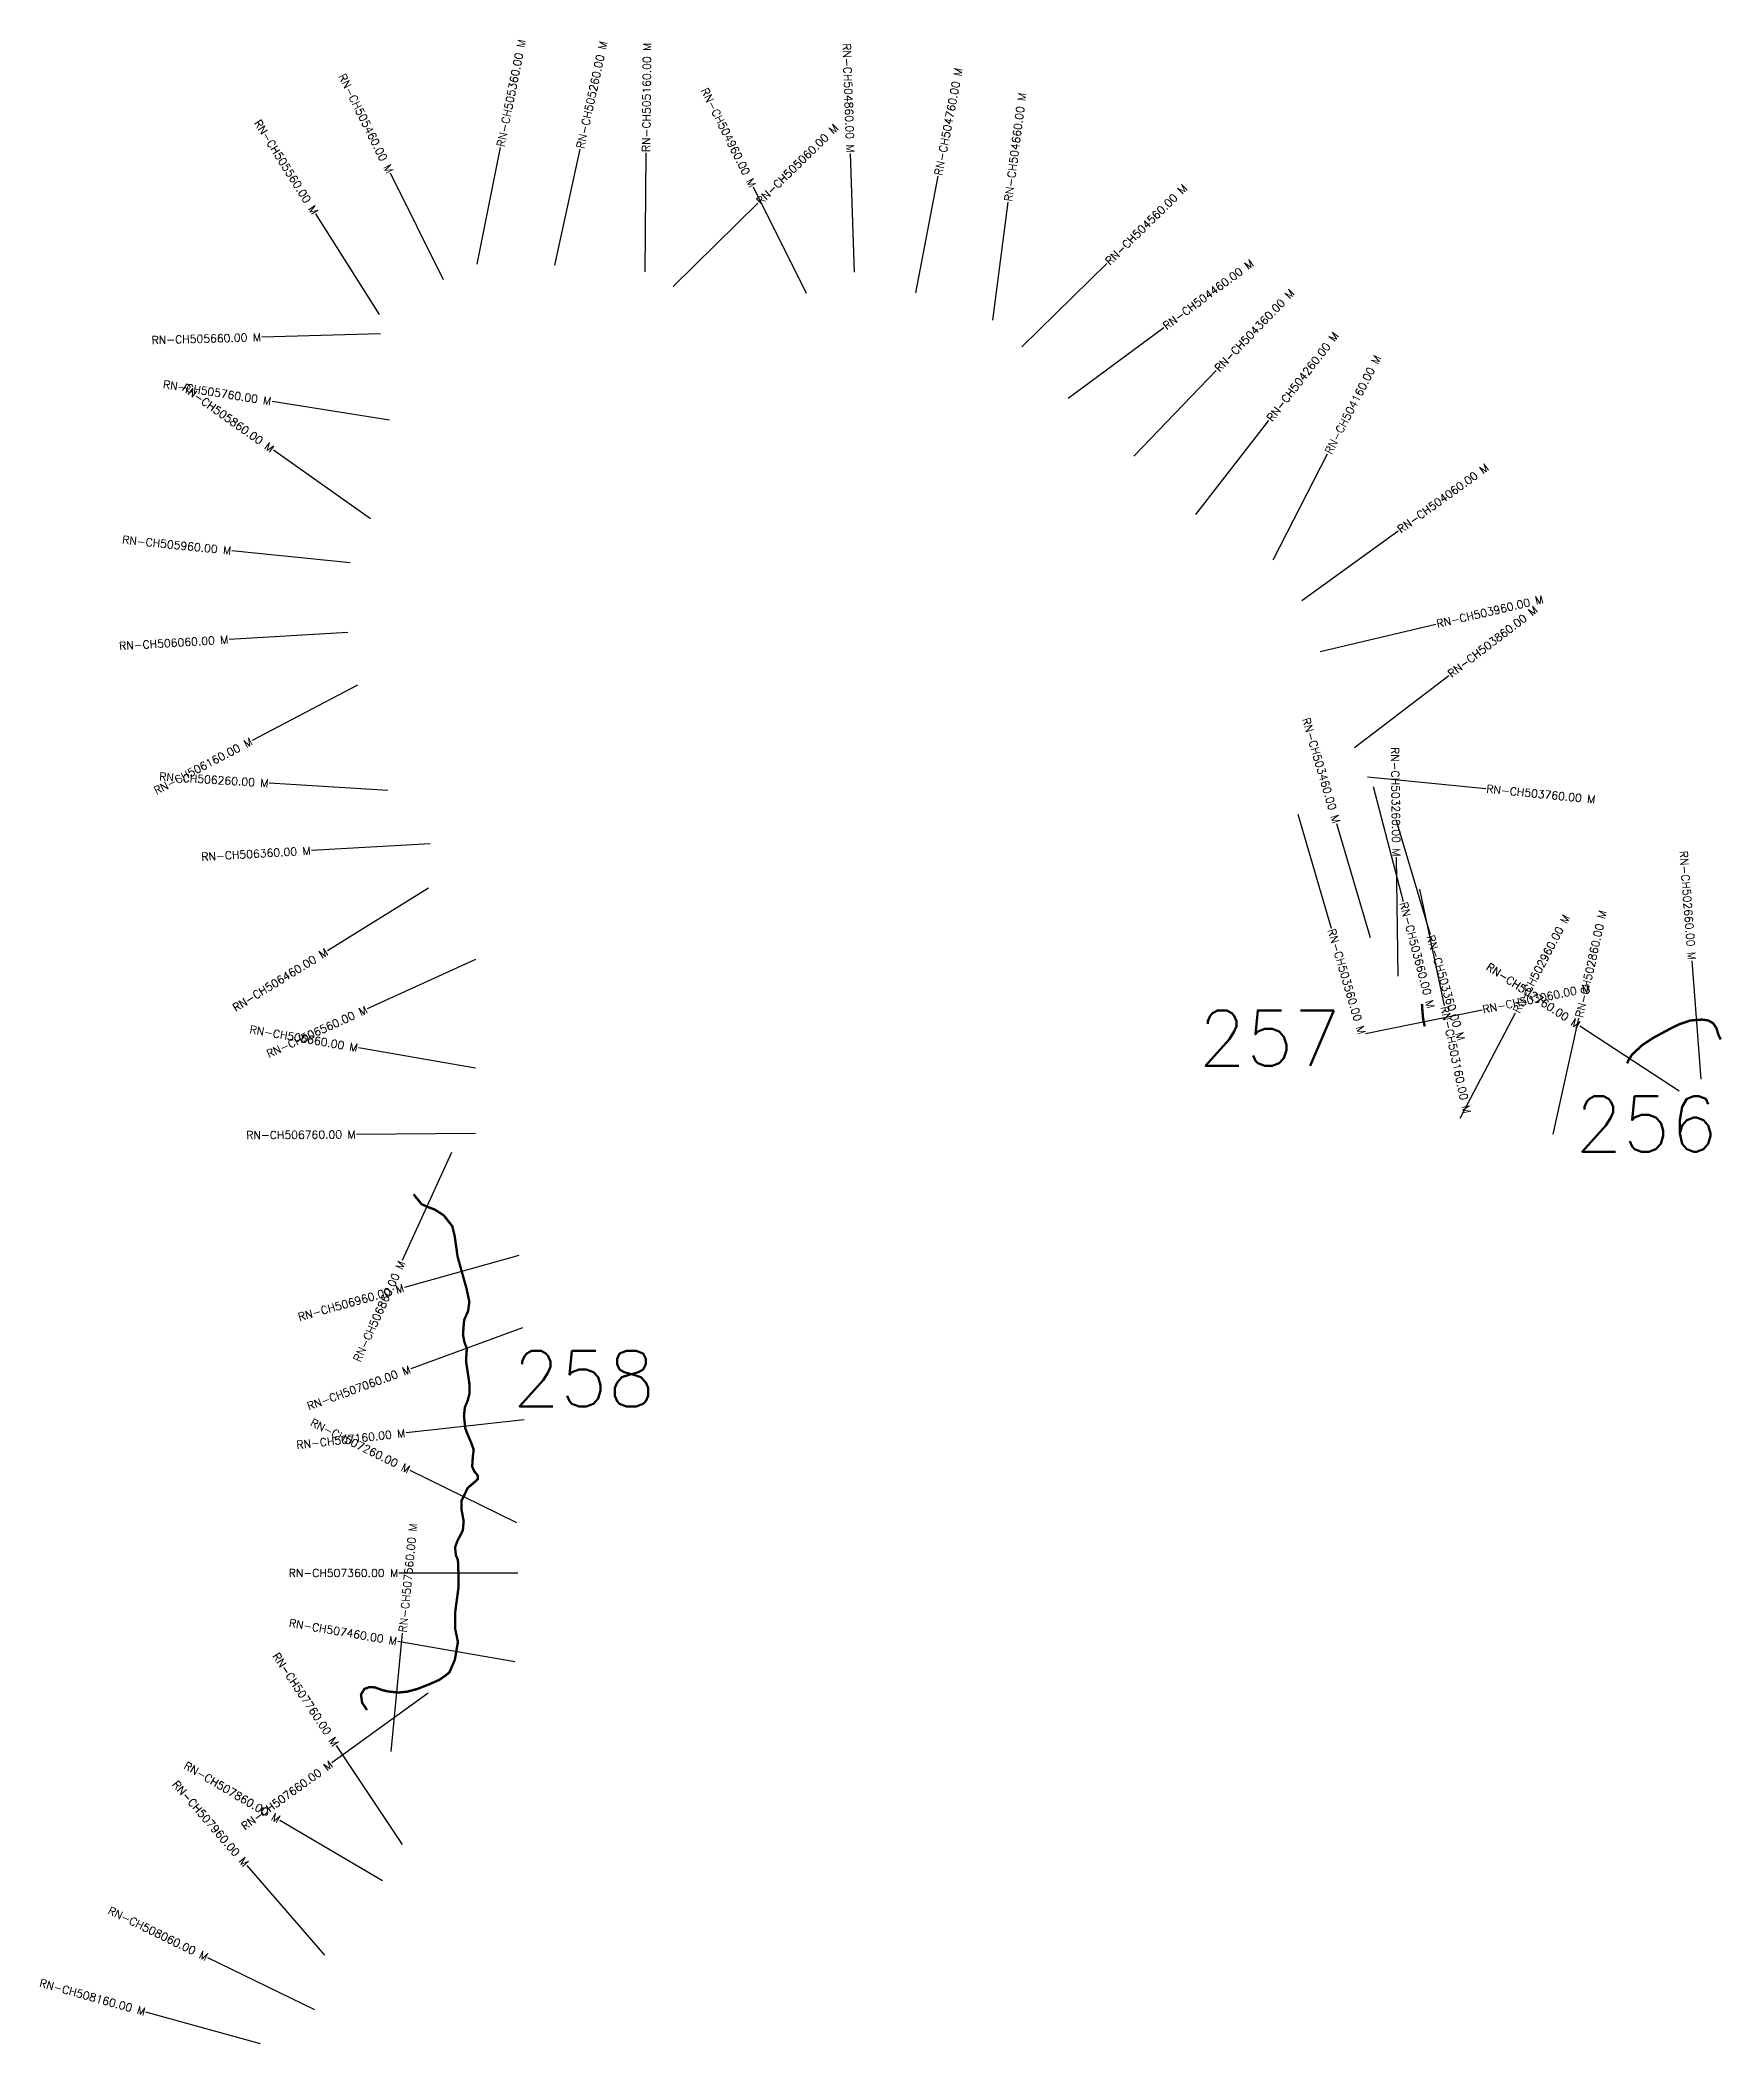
# Model space of a CAD drawing. Header units: metres. Extents: x 314067 to 321950, y 1880456 to 1885956.
# Drawn here: x 314067 to 316189, y 1883428 to 1885956 of the extents above; entities that cross this region are included whole.
import ezdxf
from ezdxf.enums import TextEntityAlignment as Align

# ---------------------------------------------------------------- set-up
doc = ezdxf.new("R2010")
doc.units = ezdxf.units.M
for name, color, linetype in [('CS', 134, 'Continuous'), ('CSMark', 6, 'Continuous'), ('NATURALLY PROTECTED', 3, 'Continuous')]:
    doc.layers.add(name, color=color, linetype=linetype)
doc.styles.get("Standard").update_dxf_attribs({"font": 'simplex.shx'})

msp = doc.modelspace()

# ---------------------------------------------------------------- linework, layer by layer
at = {"layer": 'CS'}
for p, q in [((314618.8, 1885673.5), (314648.1, 1885820.6)), ((314716.7, 1885672.1), (314748.6, 1885818.7)), ((314830.8, 1885663.9), (314832, 1885813.9)), ((315095.1, 1885663.3), (315089.8, 1885813.2)), ((314576.1, 1885653.7), (314509.5, 1885788.2)), ((315034.4, 1885636.4), (314967.4, 1885770.6)), ((315172.3, 1885637.2), (315200.4, 1885784.5)), ((314865.9, 1885645.2), (314972.9, 1885750.3)), ((315269.3, 1885603), (315288.6, 1885751.8)), ((314495.4, 1885610), (314415.2, 1885736.8)), ((315306.1, 1885569.3), (315413.1, 1885674.4)), ((315364.4, 1885504.2), (315485, 1885593.5)), ((314496.9, 1885585.5), (314347, 1885581.4)), ((315447.3, 1885431.2), (315551.1, 1885539.4)), ((314508.2, 1885476.7), (314360, 1885500.3)), ((315525.7, 1885357.7), (315617.6, 1885476.2)), ((314484.1, 1885352), (314361.8, 1885438.8)), ((315623.3, 1885300.5), (315691.8, 1885434)), ((315659.4, 1885249.1), (315780.9, 1885337)), ((314458.7, 1885296.6), (314309.4, 1885311.9)), ((315682.5, 1885184.7), (315828.5, 1885219.2)), ((314455.5, 1885208.9), (314305.8, 1885200)), ((314467.9, 1885142.2), (314335, 1885072.6)), ((315725.6, 1885063.5), (315844.6, 1885154.7)), ((314506.2, 1885009.5), (314356.5, 1885018.6)), ((315742.1, 1885026.6), (315891.3, 1885011.8)), ((315749.2, 1885014.4), (315787.2, 1884869.3)), ((315654.1, 1884979.6), (315696.2, 1884835.7)), ((315745.8, 1884823.6), (315703.6, 1884967.5)), ((315778.5, 1884971.5), (315821.1, 1884827.7)), ((314559.3, 1884942.3), (314409.6, 1884933.7)), ((315780.8, 1884775.2), (315778.7, 1884925.2)), ((314557.5, 1884886.1), (314429.9, 1884807.3)), ((315807.6, 1884885), (315838.9, 1884738.3)), ((314616.6, 1884796.4), (314480.2, 1884734.1)), ((316163.3, 1884645.1), (316151.7, 1884794.6)), ((315739.7, 1884702.7), (315886.7, 1884732.8)), ((315859.2, 1884596), (315929, 1884728.8)), ((315976.3, 1884575.9), (316009, 1884722.3)), ((316135.5, 1884630.1), (316010, 1884712.2)), ((314616.8, 1884659), (314469, 1884684.6)), ((314616.5, 1884576.5), (314466.5, 1884575.5)), ((314586.4, 1884552.8), (314524.3, 1884416.3)), ((314671.5, 1884422.9), (314527.1, 1884382.4)), ((314676, 1884331.6), (314535.2, 1884279.9)), ((314678.1, 1884215.6), (314529, 1884199)), ((314668.8, 1884085.4), (314534.2, 1884151.6)), ((314670.1, 1884022.2), (314520.1, 1884022.2)), ((314510.3, 1883797), (314524.7, 1883946.3)), ((314666.3, 1883910.3), (314518.5, 1883935.8)), ((314556.9, 1883870.6), (314435.4, 1883782.7)), ((314524.4, 1883679.5), (314441.2, 1883804.4)), ((314499.2, 1883633.9), (314370, 1883710)), ((314426.7, 1883540), (314328.4, 1883653.3)), ((314414, 1883471), (314279.1, 1883536.6)), ((314345.4, 1883428.1), (314200.9, 1883468.2))]:
    msp.add_line(p, q, dxfattribs=at)
at = {"layer": 'NATURALLY PROTECTED', "const_width": 3, "flags": 128}
for points in [[(315814.4, 1884711.8), (315812.3, 1884721.8), (315811.4, 1884732.2), (315810.9, 1884740)], [(316187.9, 1884695.3), (316184.8, 1884701.7), (316182.4, 1884709.8), (316178.2, 1884715.8), (316172.3, 1884719.3), (316164.1, 1884720.4), (316149.7, 1884719.3), (316135, 1884714.3), (316122.3, 1884707.9), (316103.3, 1884697.7), (316089.2, 1884688.5), (316076.2, 1884676.5), (316071.5, 1884669.3), (316069.8, 1884665.1)], [(314538.5, 1884500), (314548.6, 1884487.6), (314556.4, 1884484), (314565.7, 1884480.5), (314576.7, 1884473.4), (314587.4, 1884459.7), (314590.4, 1884447.4), (314594.1, 1884421.3), (314597.9, 1884407.6), (314605.3, 1884381.3), (314608.9, 1884364.5), (314607.4, 1884352.8), (314602.4, 1884341.5), (314601.8, 1884334.9), (314600.9, 1884322.8), (314602.6, 1884313.8), (314605.8, 1884305.3), (314605.4, 1884300.1), (314604.7, 1884289.6), (314606.7, 1884276.5), (314608.9, 1884261.5), (314609.3, 1884249.3), (314606.8, 1884239.7), (314603.3, 1884231.4), (314602.1, 1884220.2), (314603.9, 1884204.4), (314607.4, 1884195.5), (314611.2, 1884186.6), (314614.4, 1884177.9), (314613.3, 1884168.9), (314612.5, 1884156.3), (314615.2, 1884150.4), (314619.5, 1884145.1), (314619.6, 1884140.9), (314616.1, 1884137.4), (314606.9, 1884129.5), (314599, 1884113.5), (314599, 1884102.3), (314601.8, 1884087.7), (314600.7, 1884075.9), (314594, 1884063), (314590.9, 1884054.6), (314592, 1884044.4), (314594.5, 1884038.8), (314595.1, 1884023.7), (314595.1, 1884002.9), (314591.2, 1883973.8), (314590.9, 1883952.4), (314594.5, 1883935.3), (314590.6, 1883912.6), (314583.8, 1883896.9), (314579, 1883893), (314570.8, 1883887.3), (314558.9, 1883882.1), (314543.7, 1883876), (314530.4, 1883872.5), (314519.6, 1883871.4), (314506.5, 1883872.7), (314498.9, 1883874.5), (314489.9, 1883877.9), (314482.6, 1883878.2), (314476.5, 1883875.9), (314472.2, 1883868.9), (314473.6, 1883858.5), (314479.8, 1883849.4)]]:
    msp.add_lwpolyline(points, dxfattribs=at)

# ---------------------------------------------------------------- texts
at = {"char_height": 70, "attachment_point": 1}
for s, width, insert in [('257', 95.172, (315528.8, 1884731.9)), ('256', 95.172, (316004.1, 1884623.6)), ('258', 146.79, (314663.4, 1884302.4))]:
    msp.add_mtext_dynamic_manual_height_columns(s, width=width, gutter_width=1, heights=[0], dxfattribs=dict(at, insert=insert))
at = {"layer": 'CSMark'}
for s, rotation, p in [('RN-CH505360.00 M', 78.72, (314648.3, 1885821.6)), ('RN-CH505260.00 M', 77.6947, (314748.8, 1885819.7)), ('RN-CH505160.00 M', 89.5221, (314832, 1885814.9)), ('RN-CH504760.00 M', 79.1899, (315200.6, 1885785.5)), ('RN-CH504660.00 M', 82.5729, (315288.8, 1885752.8)), ('RN-CH505060.00 M', 44.5049, (314973.6, 1885751)), ('RN-CH504560.00 M', 44.4794, (315413.8, 1885675.1)), ('RN-CH504460.00 M', 36.5001, (315485.8, 1885594.1)), ('RN-CH504360.00 M', 46.1768, (315551.8, 1885540.1)), ('RN-CH504260.00 M', 52.2234, (315618.2, 1885477)), ('RN-CH504160.00 M', 62.8071, (315692.3, 1885434.9)), ('RN-CH504060.00 M', 35.9021, (315781.7, 1885337.6)), ('RN-CH503960.00 M', 13.3005, (315829.5, 1885219.4)), ('RN-CH503860.00 M', 37.4564, (315845.4, 1885155.3)), ('RN-CH503760.00 M', 354.3381, (315892.3, 1885011.7)), ('RN-CH503660.00 M', 284.6714, (315787.5, 1884868.4)), ('RN-CH502860.00 M', 77.4398, (316009.2, 1884723.3)), ('RN-CH503560.00 M', 286.3224, (315696.5, 1884834.7)), ('RN-CH502960.00 M', 62.2673, (315929.4, 1884729.7)), ('RN-CH503360.00 M', 286.5056, (315821.4, 1884826.7)), ('RN-CH503060.00 M', 11.554, (315887.6, 1884733)), ('RN-CH503160.00 M', 282.0229, (315839.1, 1884737.3)), ('RN-CH507560.00 M', 84.4742, (314524.8, 1883947.3))]:
    msp.add_text(s, height=10, rotation=rotation, dxfattribs=at).set_placement(p, align=Align.MIDDLE_LEFT)
for s, rotation, p in [('RN-CH504860.00 M', 271.9967, (315089.8, 1885814.2)), ('RN-CH505460.00 M', 296.3391, (314509.1, 1885789.1)), ('RN-CH504960.00 M', 296.5477, (314966.9, 1885771.5)), ('RN-CH505560.00 M', 302.2886, (314414.7, 1885737.6)), ('RN-CH505660.00 M', 1.5568, (314346, 1885581.4)), ('RN-CH505760.00 M', 350.956, (314359, 1885500.4)), ('RN-CH505860.00 M', 324.6405, (314360.9, 1885439.4)), ('RN-CH505960.00 M', 354.1748, (314308.4, 1885312)), ('RN-CH506060.00 M', 3.4233, (314304.8, 1885199.9)), ('RN-CH503460.00 M', 286.3638, (315703.3, 1884968.5)), ('RN-CH506160.00 M', 27.6207, (314334.1, 1885072.2)), ('RN-CH503260.00 M', 270.7721, (315778.7, 1884926.2)), ('RN-CH506260.00 M', 356.5102, (314355.5, 1885018.7)), ('RN-CH506360.00 M', 3.2732, (314408.6, 1884933.6)), ('RN-CH502660.00 M', 274.4384, (316151.6, 1884795.6)), ('RN-CH506460.00 M', 31.7053, (314429, 1884806.8)), ('RN-CH502760.00 M', 326.8015, (316009.1, 1884712.8)), ('RN-CH506560.00 M', 24.5526, (314479.3, 1884733.7)), ('RN-CH506660.00 M', 350.171, (314468, 1884684.7)), ('RN-CH506760.00 M', 0.4013, (314465.5, 1884575.5)), ('RN-CH506860.00 M', 65.5435, (314523.9, 1884415.3)), ('RN-CH506960.00 M', 15.6417, (314526.1, 1884382.1)), ('RN-CH507060.00 M', 20.1545, (314534.3, 1884279.6)), ('RN-CH507160.00 M', 6.3661, (314528, 1884198.9)), ('RN-CH507260.00 M', 333.8057, (314533.3, 1884152.1)), ('RN-CH507460.00 M', 350.2042, (314517.5, 1883936)), ('RN-CH507760.00 M', 303.6735, (314440.7, 1883805.2)), ('RN-CH507860.00 M', 329.5098, (314369.1, 1883710.5)), ('RN-CH507660.00 M', 35.884, (314434.6, 1883782.1)), ('RN-CH507960.00 M', 310.9714, (314327.7, 1883654)), ('RN-CH508060.00 M', 334.0617, (314278.2, 1883537.1)), ('RN-CH508160.00 M', 344.4701, (314199.9, 1883468.5))]:
    msp.add_text(s, height=10, rotation=rotation, dxfattribs=at).set_placement(p, align=Align.MIDDLE_RIGHT)
msp.add_text('RN-CH507360.00 M', height=10, dxfattribs=at).set_placement((314519.1, 1884022.2), align=Align.MIDDLE_RIGHT)

doc.saveas('drawing.dxf')
